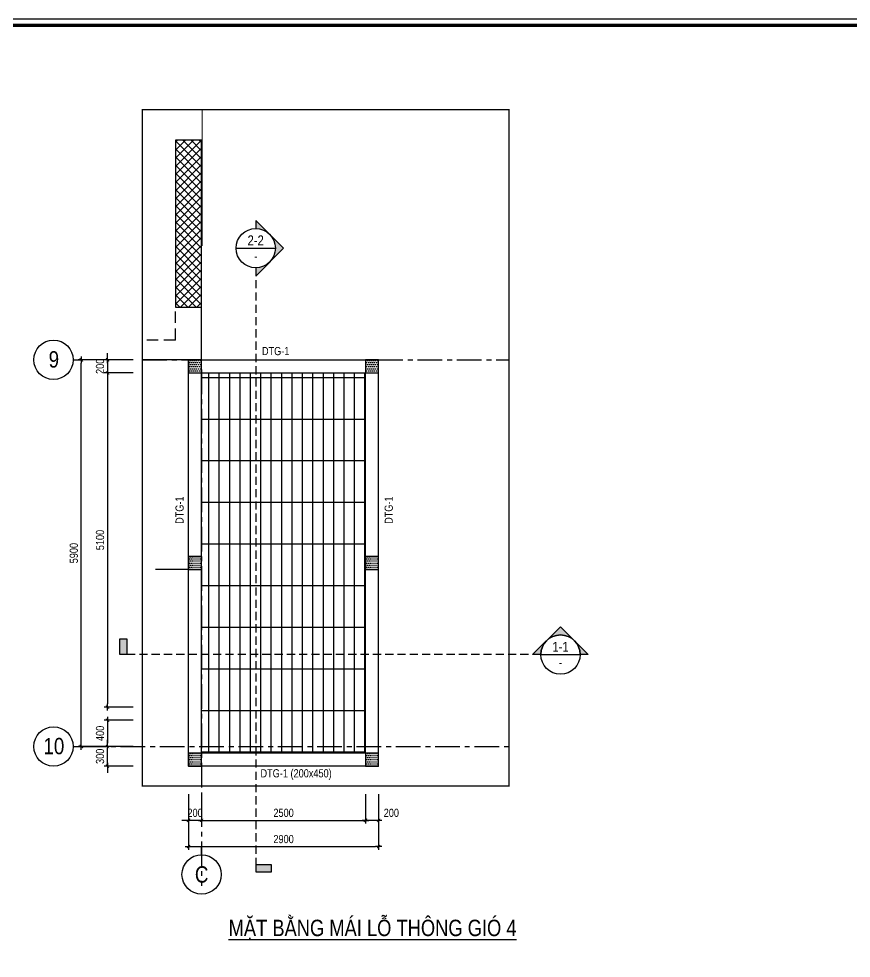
# Model space of a CAD drawing. Header units: millimetres. Extents: x -3582679 to -3542129, y 680309 to 797609.
# Drawn here: x -3572495 to -3559795, y 753577 to 767909 of the extents above; entities that cross this region are included whole.
import ezdxf
from ezdxf.enums import TextEntityAlignment as Align

# ---------------------------------------------------------------- set-up
doc = ezdxf.new("R2010")
doc.units = ezdxf.units.MM
doc.header["$LTSCALE"] = 100
doc.header["$MEASUREMENT"] = 0
for name, pattern in [('BLOCK A - CHI TIET THANG 4$0$HIDDEN', [0.375, 0.25, -0.125]), ('BLOCK B - CHI TIET THANG 5$0$$0$HIDDEN', [0.375, 0.25, -0.125]), ('CENTER', [2, 1.25, -0.25, 0.25, -0.25]), ('HIDDEN', [0.375, 0.25, -0.125])]:
    doc.linetypes.add(name, pattern=pattern)
doc.layers.get('0').update_dxf_attribs({"lineweight": 9})
for name, color, linetype in [('01PM. TEXT A', 3, 'Continuous'), ('03PM. TEXT C', 1, 'Continuous'), ('04PM. THIN', 7, 'Continuous'), ('05PM. FRAME', 4, 'Continuous'), ('06PM. HIDDEN', 4, 'HIDDEN'), ('07PM. WACO', 6, 'Continuous'), ('11PM. DIM', 2, 'Continuous'), ('12PM. GRID', 8, 'CENTER'), ('13PM. HATCH', 8, 'Continuous'), ('A14-Chi tiet Thong gio ham$0$Hatch vat lieu', 252, 'Continuous'), ('BLOCK A - CHI TIET THANG 4$0$Ky hieu Truc', 1, 'Continuous')]:
    doc.layers.add(name, color=color, linetype=linetype)
doc.layers.add('S_Concrete_Cont_2 Normal', color=2, linetype='Continuous', lineweight=13)
doc.styles.add('[PMDC2013]STYLE', font='arial.ttf', dxfattribs={"width": 0.8})
doc.styles.add('BLOCK A - CHI TIET THANG 4$0$VNI-HelveC', font='VHELVCN_0.TTF')
doc.styles.add('BLOCK B - CHI TIET THANG 5$0$$0$Title Block Bold', font='VHELVEB_0.TTF')
doc.styles.add('BLOCK B - CHI TIET THANG 5$0$VNI-HelveCB', font='VHELVCB_0.TTF')
doc.dimstyles.new('20', dxfattribs={"dimtxt": 250, "dimasz": 200, "dimexe": 250, "dimexo": 0, "dimgap": 100, "dimtad": 1, "dimdec": 0, "dimlfac": 0.2, "dimzin": 0, "dimdsep": 46, "dimtxsty": '[PMDC2013]STYLE', "dimblk": 'TICK', "dimcen": 0, "dimdle": 300, "dimclrd": 2, "dimclre": 2, "dimclrt": 4, "dimadec": 0, "dimazin": 0, "dimtfac": 0.004, "dimtdec": 0, "dimtix": 1, "dimtmove": 2, "dimatfit": 3, "dimldrblk": 'TICK', "dimfxl": 1, "dimtvp": 0.8, "dimtolj": 1, "dimtzin": 0, "dimarcsym": 0})

# ---------------------------------------------------------------- blocks, each defined once
blk = doc.blocks.new('CHG_XX_Khung ten')
blk.add_lwpolyline([(15, 579), (826, 579), (826, 15), (15, 15)], close=True)
at = {"color": 4, "linetype": 'Continuous', "const_width": 1}
blk.add_lwpolyline([(17, 577), (824, 577), (824, 17), (17, 17)], close=True, dxfattribs=at)
blk = doc.blocks.new('TICK')
at = {"color": 0, "linetype": 'ByBlock'}
blk.add_line((1, 0), (-1, 0), dxfattribs=at)
at = {"color": 7, "linetype": 'ByBlock', "const_width": 0.25}
blk.add_lwpolyline([(-0.5, -0.5), (0.5, 0.5)], dxfattribs=at)
blk = doc.blocks.new('*D113')
at = {"layer": '11PM. DIM', "color": 2, "lineweight": -2, "ltscale": 0.3, "transparency": 16777216}
for p, q in [((-3569905, 755680), (-3569905, 755230)), ((-3567005, 755630), (-3567005, 755230)), ((-3569855, 755280), (-3567055, 755280))]:
    blk.add_line(p, q, dxfattribs=at)
at = {"layer": '11PM. DIM', "color": 2, "lineweight": -2, "ltscale": 0.3, "transparency": 16777216, "xscale": 50, "yscale": 50, "zscale": 50, "rotation": 180}
blk.add_blockref('TICK', (-3569905, 755280), dxfattribs=at)
at = {"layer": '11PM. DIM', "color": 2, "lineweight": -2, "ltscale": 0.3, "transparency": 16777216, "xscale": 50, "yscale": 50, "zscale": 50}
blk.add_blockref('TICK', (-3567005, 755280), dxfattribs=at)
at = {"layer": '11PM. DIM', "color": 4, "ltscale": 0.3, "transparency": 16777216, "insert": (-3568455, 755394), "char_height": 125, "attachment_point": 5, "style": '[PMDC2013]STYLE'}
blk.add_mtext('\\A1;2900', dxfattribs=at)
blk = doc.blocks.new('BLOCK A - CHI TIET THANG 4$0$HTT-Grid')
at = {"layer": '05PM. FRAME', "linetype": 'ByBlock', "lineweight": -2}
blk.add_line((0, -2.5), (0, 0), dxfattribs=at)
blk.add_circle((0, -8.5), 6, dxfattribs=at)
at = {"layer": '03PM. TEXT C', "linetype": 'ByBlock', "lineweight": -2, "style": 'BLOCK A - CHI TIET THANG 4$0$VNI-HelveC'}
blk.add_attdef('GRID', text='', height=5, dxfattribs=at).set_placement((0, -8.5), align=Align.MIDDLE)
blk = doc.blocks.new('*D114')
at = {"layer": '11PM. DIM', "color": 2, "lineweight": -2, "ltscale": 0.3, "transparency": 16777216}
for p, q in [((-3571141, 762707), (-3571591, 762707)), ((-3571541, 756857), (-3571541, 762657)), ((-3571141, 756807), (-3571591, 756807))]:
    blk.add_line(p, q, dxfattribs=at)
at = {"layer": '11PM. DIM', "color": 2, "lineweight": -2, "ltscale": 0.3, "transparency": 16777216, "xscale": 50, "yscale": 50, "zscale": 50}
for p, rotation in [((-3571541, 762707), 90), ((-3571541, 756807), 270)]:
    blk.add_blockref('TICK', p, dxfattribs=dict(at, rotation=rotation))
at = {"layer": '11PM. DIM', "color": 4, "ltscale": 0.3, "transparency": 16777216, "insert": (-3571655, 759757), "char_height": 125, "attachment_point": 5, "rotation": 90, "style": '[PMDC2013]STYLE'}
blk.add_mtext('\\A1;5900', dxfattribs=at)
blk = doc.blocks.new('*D116')
at = {"layer": '11PM. DIM', "color": 2, "lineweight": -2, "ltscale": 0.3, "transparency": 16777216}
for p, q in [((-3570752, 762507), (-3571191, 762507)), ((-3571141, 762457), (-3571141, 757456)), ((-3570752, 757406), (-3571191, 757406))]:
    blk.add_line(p, q, dxfattribs=at)
at = {"layer": '11PM. DIM', "color": 2, "lineweight": -2, "ltscale": 0.3, "transparency": 16777216, "xscale": 50, "yscale": 50, "zscale": 50}
for p, rotation in [((-3571141, 762507), 90), ((-3571141, 757406), 270)]:
    blk.add_blockref('TICK', p, dxfattribs=dict(at, rotation=rotation))
at = {"layer": '11PM. DIM', "color": 4, "ltscale": 0.3, "transparency": 16777216, "insert": (-3571255, 759957), "char_height": 125, "attachment_point": 5, "rotation": 90, "style": '[PMDC2013]STYLE'}
blk.add_mtext('\\A1;5100', dxfattribs=at)
blk = doc.blocks.new('*D117')
at = {"layer": '11PM. DIM', "color": 2, "lineweight": -2, "ltscale": 0.3, "transparency": 16777216}
for p, q in [((-3571141, 756856), (-3571141, 756906)), ((-3570752, 756806), (-3571191, 756806)), ((-3571141, 756507), (-3571141, 756806)), ((-3570752, 756507), (-3571191, 756507)), ((-3571141, 756457), (-3571141, 756407))]:
    blk.add_line(p, q, dxfattribs=at)
at = {"layer": '11PM. DIM', "color": 2, "lineweight": -2, "ltscale": 0.3, "transparency": 16777216, "xscale": 50, "yscale": 50, "zscale": 50}
for p, rotation in [((-3571141, 756806), 270), ((-3571141, 756507), 90)]:
    blk.add_blockref('TICK', p, dxfattribs=dict(at, rotation=rotation))
at = {"layer": '11PM. DIM', "color": 4, "ltscale": 0.3, "transparency": 16777216, "insert": (-3571255, 756657), "char_height": 125, "attachment_point": 5, "rotation": 90, "style": '[PMDC2013]STYLE'}
blk.add_mtext('\\A1;300', dxfattribs=at)
blk = doc.blocks.new('*D119')
at = {"layer": '11PM. DIM', "color": 2, "lineweight": -2, "ltscale": 0.3, "transparency": 16777216}
for p, q in [((-3571141, 762757), (-3571141, 762807)), ((-3570752, 762707), (-3571191, 762707)), ((-3571141, 762707), (-3571141, 762507)), ((-3570752, 762507), (-3571191, 762507)), ((-3571141, 762457), (-3571141, 762407))]:
    blk.add_line(p, q, dxfattribs=at)
at = {"layer": '11PM. DIM', "color": 2, "lineweight": -2, "ltscale": 0.3, "transparency": 16777216, "xscale": 50, "yscale": 50, "zscale": 50}
for p, rotation in [((-3571141, 762707), 270), ((-3571141, 762507), 90)]:
    blk.add_blockref('TICK', p, dxfattribs=dict(at, rotation=rotation))
at = {"layer": '11PM. DIM', "color": 4, "ltscale": 0.3, "transparency": 16777216, "insert": (-3571255, 762607), "char_height": 125, "attachment_point": 5, "rotation": 90, "style": '[PMDC2013]STYLE'}
blk.add_mtext('\\A1;200', dxfattribs=at)
blk = doc.blocks.new('*D115')
at = {"layer": '11PM. DIM', "color": 2, "lineweight": -2, "ltscale": 0.3, "transparency": 16777216}
for p, q in [((-3570752, 757207), (-3571191, 757207)), ((-3571141, 757157), (-3571141, 756857)), ((-3570752, 756807), (-3571191, 756807))]:
    blk.add_line(p, q, dxfattribs=at)
at = {"layer": '11PM. DIM', "color": 2, "lineweight": -2, "ltscale": 0.3, "transparency": 16777216, "xscale": 50, "yscale": 50, "zscale": 50}
for p, rotation in [((-3571141, 757207), 90), ((-3571141, 756807), 270)]:
    blk.add_blockref('TICK', p, dxfattribs=dict(at, rotation=rotation))
at = {"layer": '11PM. DIM', "color": 4, "ltscale": 0.3, "transparency": 16777216, "insert": (-3571255, 757007), "char_height": 125, "attachment_point": 5, "rotation": 90, "style": '[PMDC2013]STYLE'}
blk.add_mtext('\\A1;400', dxfattribs=at)
blk = doc.blocks.new('*D111')
at = {"layer": '11PM. DIM', "color": 2, "lineweight": -2, "ltscale": 0.3, "transparency": 16777216}
for p, q in [((-3569905, 756080), (-3569905, 755630)), ((-3569705, 756080), (-3569705, 755630)), ((-3569955, 755680), (-3570005, 755680)), ((-3569705, 755680), (-3569905, 755680)), ((-3569655, 755680), (-3569605, 755680))]:
    blk.add_line(p, q, dxfattribs=at)
at = {"layer": '11PM. DIM', "color": 2, "lineweight": -2, "ltscale": 0.3, "transparency": 16777216, "xscale": 50, "yscale": 50, "zscale": 50}
blk.add_blockref('TICK', (-3569905, 755680), dxfattribs=at)
at = {"layer": '11PM. DIM', "color": 2, "lineweight": -2, "ltscale": 0.3, "transparency": 16777216, "xscale": 50, "yscale": 50, "zscale": 50, "rotation": 180}
blk.add_blockref('TICK', (-3569705, 755680), dxfattribs=at)
at = {"layer": '11PM. DIM', "color": 4, "ltscale": 0.3, "transparency": 16777216, "insert": (-3569805, 755794), "char_height": 125, "attachment_point": 5, "style": '[PMDC2013]STYLE'}
blk.add_mtext('\\A1;200', dxfattribs=at)
blk = doc.blocks.new('*D118')
at = {"layer": '11PM. DIM', "color": 2, "lineweight": -2, "ltscale": 0.3, "transparency": 16777216}
for p, q in [((-3569705, 756080), (-3569705, 755630)), ((-3567205, 755950), (-3567205, 755630)), ((-3569655, 755680), (-3567255, 755680))]:
    blk.add_line(p, q, dxfattribs=at)
at = {"layer": '11PM. DIM', "color": 2, "lineweight": -2, "ltscale": 0.3, "transparency": 16777216, "xscale": 50, "yscale": 50, "zscale": 50, "rotation": 180}
blk.add_blockref('TICK', (-3569705, 755680), dxfattribs=at)
at = {"layer": '11PM. DIM', "color": 2, "lineweight": -2, "ltscale": 0.3, "transparency": 16777216, "xscale": 50, "yscale": 50, "zscale": 50}
blk.add_blockref('TICK', (-3567205, 755680), dxfattribs=at)
at = {"layer": '11PM. DIM', "color": 4, "ltscale": 0.3, "transparency": 16777216, "insert": (-3568455, 755794), "char_height": 125, "attachment_point": 5, "style": '[PMDC2013]STYLE'}
blk.add_mtext('\\A1;2500', dxfattribs=at)
blk = doc.blocks.new('*D112')
at = {"layer": '11PM. DIM', "color": 2, "lineweight": -2, "ltscale": 0.3, "transparency": 16777216}
for p, q in [((-3567205, 756080), (-3567205, 755630)), ((-3567005, 756080), (-3567005, 755630)), ((-3567055, 755680), (-3567155, 755680))]:
    blk.add_line(p, q, dxfattribs=at)
at = {"layer": '11PM. DIM', "color": 2, "lineweight": -2, "ltscale": 0.3, "transparency": 16777216, "xscale": 50, "yscale": 50, "zscale": 50, "rotation": 180}
blk.add_blockref('TICK', (-3567205, 755680), dxfattribs=at)
at = {"layer": '11PM. DIM', "color": 2, "lineweight": -2, "ltscale": 0.3, "transparency": 16777216, "xscale": 50, "yscale": 50, "zscale": 50}
blk.add_blockref('TICK', (-3567005, 755680), dxfattribs=at)
at = {"layer": '11PM. DIM', "color": 4, "ltscale": 0.3, "transparency": 16777216, "insert": (-3566811, 755794), "char_height": 125, "attachment_point": 5, "style": '[PMDC2013]STYLE'}
blk.add_mtext('\\A1;200', dxfattribs=at)
blk = doc.blocks.new('*U121')
h = blk.add_hatch(color=256)
edge = h.paths.add_edge_path()
edge.add_line((0, -600), (0, -849))
edge.add_line((0, -849), (849, 0))
edge.add_line((849, 0), (0, 849))
edge.add_line((0, 849), (0, 600))
edge.add_arc((0, 0), 600, -90, 90, ccw=False)
blk.add_hatch(color=256).paths.add_polyline_path([(480, -19028), (480, -18813), (0, -18813), (0, -19028)])
blk.add_line((-600, 0), (600, 0))
at = {"linetype": 'BLOCK B - CHI TIET THANG 5$0$$0$HIDDEN', "ltscale": 10}
blk.add_line((0, -600), (0, -19028), dxfattribs=at)
blk.add_lwpolyline([(0, -600), (0, -849), (849, 0), (0, 849), (0, 600, -1)], format="xyb", close=True)
blk.add_lwpolyline([(480, -19028), (480, -18813), (0, -18813), (0, -19028)], close=True)
blk.add_circle((0, 0), 600)
at = {"style": 'BLOCK B - CHI TIET THANG 5$0$$0$Title Block Bold', "flags": 8}
blk.add_attdef('VIEWNUMBER', text='', height=300, dxfattribs=at).set_placement((0, 0), align=Align.BOTTOM_CENTER)
blk.add_attdef('DRAWINGREFERENCE', text='', height=250, dxfattribs=at).set_placement((0, -120), align=Align.TOP_CENTER)
blk = doc.blocks.new('*U120')
h = blk.add_hatch(color=256)
edge = h.paths.add_edge_path()
edge.add_line((-600, 0), (-849, 0))
edge.add_line((-849, 0), (0, 849))
edge.add_line((0, 849), (849, 0))
edge.add_line((849, 0), (600, 0))
edge.add_arc((0, 0), 600, 360, 540)
blk.add_hatch(color=256).paths.add_polyline_path([(-13448, 480), (-13233, 480), (-13233, 0), (-13448, 0)])
at = {"linetype": 'BLOCK B - CHI TIET THANG 5$0$$0$HIDDEN', "ltscale": 10}
blk.add_line((-600, 0), (-13448, 0), dxfattribs=at)
blk.add_line((-600, 0), (600, 0))
blk.add_lwpolyline([(-600, 0), (-849, 0), (0, 849), (849, 0), (600, 0, 1)], format="xyb", close=True)
blk.add_lwpolyline([(-13448, 480), (-13233, 480), (-13233, 0), (-13448, 0)], close=True)
blk.add_circle((0, 0), 600)
at = {"style": 'BLOCK B - CHI TIET THANG 5$0$$0$Title Block Bold', "flags": 8}
blk.add_attdef('VIEWNUMBER', text='', height=300, dxfattribs=at).set_placement((0, 0), align=Align.BOTTOM_CENTER)
blk.add_attdef('DRAWINGREFERENCE', text='', height=250, dxfattribs=at).set_placement((0, -120), align=Align.TOP_CENTER)

msp = doc.modelspace()

# ---------------------------------------------------------------- block references
at = {"layer": '04PM. THIN', "xscale": 50, "yscale": 50, "zscale": 50}
msp.add_blockref('CHG_XX_Khung ten', (-3583429.2, 738959.1), dxfattribs=at)

# ---------------------------------------------------------------- next in the draw order: hatches: boundary and pattern name
at = {"layer": '13PM. HATCH'}
h = msp.add_hatch(dxfattribs=at)
h.set_pattern_fill('ANSI37', color=256, scale=700, style=0)
h.set_pattern_definition([(45, (-16361.8, -40090.29), (-61.8718434, 61.8718434), []), (135, (-16361.8, -40090.29), (-61.8718434, -61.8718434), [])])
h.paths.add_polyline_path([(-3570105.1, 766057), (-3569705.1, 766057), (-3569705.1, 763507), (-3570105.1, 763507)])
h = msp.add_hatch(dxfattribs=at)
h.set_pattern_fill('DOTS', color=256, scale=500, style=0)
h.set_pattern_definition([(0, (-45345.096, -25804.087), (15.625, 31.25), [0, -31.25])])
h.paths.add_polyline_path([(-3569905.1, 762507), (-3569705.1, 762507), (-3569705.1, 762707), (-3569905.1, 762707)])
h = msp.add_hatch(dxfattribs=at)
h.set_pattern_fill('DOTS', color=256, scale=500, style=0)
h.set_pattern_definition([(0, (-42645.096, -25804.087), (15.625, 31.25), [0, -31.25])])
h.paths.add_polyline_path([(-3567205.1, 762507), (-3567005.1, 762507), (-3567005.1, 762707), (-3567205.1, 762707)])
h = msp.add_hatch(dxfattribs=at)
h.set_pattern_fill('DOTS', color=256, scale=500, style=0)
h.set_pattern_definition([(0, (-5650.72, 262.574), (15.625, 31.25), [0, -31.25])])
h.paths.add_polyline_path([(-3569905.1, 759507), (-3569705.1, 759507), (-3569705.1, 759707), (-3569905.1, 759707)])
h = msp.add_hatch(dxfattribs=at)
h.set_pattern_fill('DOTS', color=256, scale=500, style=0)
h.set_pattern_definition([(0, (-2950.72, 262.574), (15.625, 31.25), [0, -31.25])])
h.paths.add_polyline_path([(-3567205.1, 759507), (-3567005.1, 759507), (-3567005.1, 759707), (-3567205.1, 759707)])
h = msp.add_hatch(dxfattribs=at)
h.set_pattern_fill('DOTS', color=256, scale=500, style=0)
h.set_pattern_definition([(0, (-5650.72, -2737.426), (15.625, 31.25), [0, -31.25])])
h.paths.add_polyline_path([(-3569905.1, 756507), (-3569705.1, 756507), (-3569705.1, 756707), (-3569905.1, 756707)])
h = msp.add_hatch(dxfattribs=at)
h.set_pattern_fill('DOTS', color=256, scale=500, style=0)
h.set_pattern_definition([(0, (-2950.72, -2737.426), (15.625, 31.25), [0, -31.25])])
h.paths.add_polyline_path([(-3567205.1, 756507), (-3567005.1, 756507), (-3567005.1, 756707), (-3567205.1, 756707)])
at = {"layer": 'A14-Chi tiet Thong gio ham$0$Hatch vat lieu'}
h = msp.add_hatch(dxfattribs=at)
h.set_pattern_fill('ANSI31', color=256, scale=50, angle=45)
h.set_pattern_definition([(90, (-3561815.82, 626532.5), (-158.75, 0), [])])
h.paths.add_polyline_path([(-3569705.1, 762507), (-3567205.1, 762507), (-3567205.1, 756707), (-3569705.1, 756707)])
h = msp.add_hatch(dxfattribs=at)
h.set_pattern_fill('ANSI31', color=256, scale=200, angle=315)
h.set_pattern_definition([(0, (-3561830.8, 626547.5), (2e-13, 635), [])])
h.paths.add_polyline_path([(-3569705.1, 762507), (-3567205.1, 762507), (-3567205.1, 756707), (-3569705.1, 756707)])

# ---------------------------------------------------------------- next in the draw order: linework, layer by layer
at = {"linetype": 'BLOCK A - CHI TIET THANG 4$0$HIDDEN', "ltscale": 10, "const_width": 20}
msp.add_lwpolyline([(-3570610, 766523.3), (-3565016.7, 766523.3), (-3565016.7, 756206.3), (-3570610, 756206.3)], close=True, dxfattribs=at)
at = {"layer": '05PM. FRAME'}
for p, q in [((-3569705.1, 762707), (-3569705.1, 763507)), ((-3569706.4, 762707), (-3570610, 762707)), ((-3569905.1, 762707), (-3567005.1, 762707)), ((-3569905.1, 756507), (-3569905.1, 762707)), ((-3567005.1, 756507), (-3567005.1, 762707)), ((-3569705.1, 762507), (-3567205.1, 762507)), ((-3569705.1, 756707), (-3569705.1, 762507)), ((-3567205.1, 756707), (-3567205.1, 762507)), ((-3569905.1, 759507), (-3570407.6, 759507)), ((-3567205.1, 756707), (-3569705.1, 756707)), ((-3567005.1, 756507), (-3569905.1, 756507))]:
    msp.add_line(p, q, dxfattribs=at)
at = {"layer": '06PM. HIDDEN', "linetype": 'HIDDEN', "ltscale": 7}
for q in [(-3570105.1, 763507), (-3570610, 763007)]:
    msp.add_line((-3570105.7, 763007), q, dxfattribs=at)
at = {"layer": '07PM. WACO'}
for points in [[(-3570105.1, 763507), (-3569705.1, 763507), (-3569705.1, 766057), (-3570105.1, 766057)], [(-3569905.1, 762507), (-3569705.1, 762507), (-3569705.1, 762707), (-3569905.1, 762707)], [(-3567205.1, 762507), (-3567005.1, 762507), (-3567005.1, 762707), (-3567205.1, 762707)], [(-3569905.1, 759507), (-3569705.1, 759507), (-3569705.1, 759707), (-3569905.1, 759707)], [(-3567205.1, 759507), (-3567005.1, 759507), (-3567005.1, 759707), (-3567205.1, 759707)], [(-3569905.1, 756507), (-3569705.1, 756507), (-3569705.1, 756707), (-3569905.1, 756707)], [(-3567205.1, 756507), (-3567005.1, 756507), (-3567005.1, 756707), (-3567205.1, 756707)]]:
    msp.add_lwpolyline(points, close=True, dxfattribs=at)
at = {"layer": '12PM. GRID', "ltscale": 3}
for p, q in [((-3570610, 762707), (-3565016.7, 762707)), ((-3569705.1, 762557), (-3569705.1, 754679.9)), ((-3571541, 756807), (-3565016.7, 756807))]:
    msp.add_line(p, q, dxfattribs=at)
at = {"layer": 'S_Concrete_Cont_2 Normal'}
msp.add_line((-3569695.1, 764444.8), (-3569695, 766514.6), dxfattribs=at)

# ---------------------------------------------------------------- next in the draw order: block references
at = {"layer": '07PM. WACO'}
ref = msp.add_blockref('*U121', (-3568880.5, 764409.3), dxfattribs=dict(at, xscale=0.5, yscale=0.5, zscale=0.5))
ref.add_attrib('VIEWNUMBER', '2-2', dxfattribs={"layer": '0', "height": 150, "style": 'BLOCK B - CHI TIET THANG 5$0$VNI-HelveCB'}).set_placement((-3568880.5, 764409.3), align=Align.BOTTOM_CENTER)
ref.add_attrib('DRAWINGREFERENCE', '-', dxfattribs={"layer": '0', "height": 125, "style": 'BLOCK B - CHI TIET THANG 5$0$VNI-HelveCB'}).set_placement((-3568880.5, 764349.3), align=Align.TOP_CENTER)
ref = msp.add_blockref('*U120', (-3564230.5, 758208.5), dxfattribs=dict(at, xscale=0.5, yscale=0.5, zscale=0.5))
ref.add_attrib('VIEWNUMBER', '1-1', dxfattribs={"layer": '0', "height": 150, "style": 'BLOCK B - CHI TIET THANG 5$0$VNI-HelveCB'}).set_placement((-3564230.5, 758208.5), align=Align.BOTTOM_CENTER)
ref.add_attrib('DRAWINGREFERENCE', '-', dxfattribs={"layer": '0', "height": 125, "style": 'BLOCK B - CHI TIET THANG 5$0$VNI-HelveCB'}).set_placement((-3564230.5, 758148.5), align=Align.TOP_CENTER)
at = {"layer": 'BLOCK A - CHI TIET THANG 4$0$Ky hieu Truc'}
ref = msp.add_blockref('BLOCK A - CHI TIET THANG 4$0$HTT-Grid', (-3571541, 762707), dxfattribs=dict(at, xscale=50.00000000000003, yscale=50.00000000000003, zscale=50.00000000000003, rotation=270))
ref.add_attrib('GRID', '9', dxfattribs={"layer": '0', "linetype": 'ByBlock', "lineweight": -2, "height": 250, "style": 'BLOCK A - CHI TIET THANG 4$0$VNI-HelveC'}).set_placement((-3571959.7, 762713.3), align=Align.MIDDLE)
ref = msp.add_blockref('BLOCK A - CHI TIET THANG 4$0$HTT-Grid', (-3571541, 756807), dxfattribs=dict(at, xscale=50.00000000000003, yscale=50.00000000000003, zscale=50.00000000000003, rotation=270))
ref.add_attrib('GRID', '10', dxfattribs={"layer": '0', "linetype": 'ByBlock', "lineweight": -2, "height": 250, "style": 'BLOCK A - CHI TIET THANG 4$0$VNI-HelveC'}).set_placement((-3571959.7, 756813.3), align=Align.MIDDLE)
ref = msp.add_blockref('BLOCK A - CHI TIET THANG 4$0$HTT-Grid', (-3569705.1, 755279.9), dxfattribs=dict(at, xscale=50, yscale=50, zscale=50))
ref.add_attrib('GRID', 'C', dxfattribs={"layer": '0', "linetype": 'ByBlock', "lineweight": -2, "height": 250, "style": 'BLOCK A - CHI TIET THANG 4$0$VNI-HelveC'}).set_placement((-3569705.1, 754854.9), align=Align.MIDDLE)

# ---------------------------------------------------------------- next in the draw order: texts
at = {"layer": '01PM. TEXT A', "style": '[PMDC2013]STYLE', "width": 0.8}
for s, p in [('DTG-1', (-3568785.1, 762777.4, 0)), ('DTG-1 (200x450)', (-3568807.3, 756335.4, 0))]:
    msp.add_text(s, height=125, dxfattribs=at).set_placement(p)
for p in [(-3569979.3, 760202.9, 0), (-3566788.6, 760202.9, 0)]:
    msp.add_text('DTG-1', height=125, rotation=90, dxfattribs=at).set_placement(p)
msp.add_text('%%UMẶT BẰNG MÁI LỖ THÔNG GIÓ 4', height=250, dxfattribs=at).set_placement((-3567097.4, 753914), align=Align.CENTER)

# ---------------------------------------------------------------- next in the draw order: dimensions: what is measured, and where the dimension line sits
at = {"layer": '11PM. DIM', "ltscale": 0.3}
for base, p1, p2, angle, picture, middle in [((-3571141, 762507), (-3570752.2, 762707), (-3570752.2, 762507), 270, '*D119', (-3571254.8, 762607)), ((-3571541, 762707), (-3571141, 756807), (-3571141, 762707), 90, '*D114', (-3571654.8, 759757)), ((-3571141.0085, 757406.4584), (-3570752.2313, 762506.9536), (-3570752.2313, 757406.4584), 270, '*D116', (-3571254.8301, 759956.706)), ((-3571141, 756807), (-3570752.2, 757207), (-3570752.2, 756807), 270, '*D115', (-3571254.8, 757007)), ((-3571141.0085, 756806.4584), (-3570752.2313, 756506.9536), (-3570752.2313, 756806.4584), 90, '*D117', (-3571254.8727, 756656.706)), ((-3567205.1, 755679.9), (-3569705.1, 756079.9), (-3567205.1, 755949.6), 180, '*D118', (-3568455.1, 755793.8))]:
    dim = msp.add_linear_dim(base=base, p1=p1, p2=p2, angle=angle, dimstyle='20', override={"dimscale": 0.5, "dimasz": 100, "dimexe": 100, "dimlfac": 1, "dimdle": 100}, dxfattribs=at)
    dim.commit()
    dim.dimension.update_dxf_attribs({"geometry": picture, "text_midpoint": middle})
for base, p1, p2, picture, middle in [((-3569905.1, 755679.9), (-3569705.1, 756079.9), (-3569905.1, 756079.9), '*D111', (-3569805.1, 755793.8)), ((-3567005.1, 755279.9), (-3569905.1, 755679.9), (-3567005.1, 755629.9), '*D113', (-3568455.1, 755393.8))]:
    dim = msp.add_linear_dim(base=base, p1=p1, p2=p2, dimstyle='20', override={"dimscale": 0.5, "dimasz": 100, "dimexe": 100, "dimlfac": 1, "dimdle": 100}, dxfattribs=at)
    dim.commit()
    dim.dimension.update_dxf_attribs({"geometry": picture, "text_midpoint": middle})
dim = msp.add_linear_dim(base=(-3567205.1, 755679.9), p1=(-3567005.1, 756079.9), p2=(-3567205.1, 756079.9), dimstyle='20', override={"dimscale": 0.5, "dimasz": 100, "dimexe": 100, "dimlfac": 1, "dimdle": 100}, dxfattribs=at)
dim.commit()
dim.dimension.update_dxf_attribs({"geometry": '*D112', "text_midpoint": (-3566811.3, 755793.8), "dimtype": 160})

doc.saveas('drawing.dxf')
